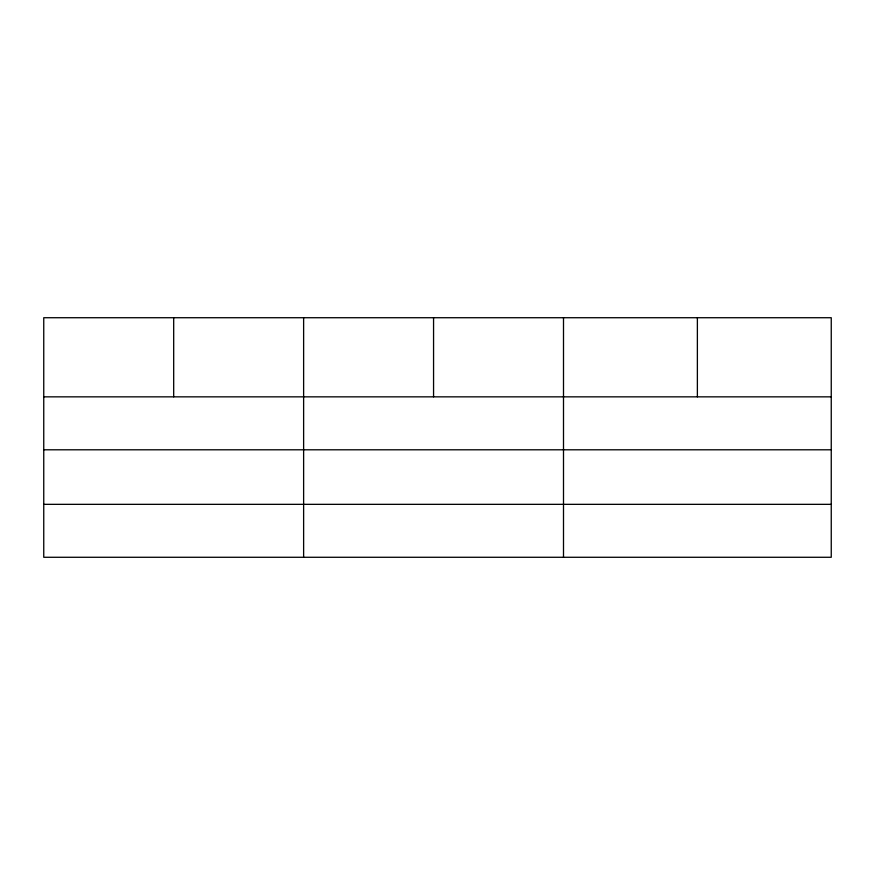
<?xml version="1.0" encoding="UTF-8"?>
<svg xmlns="http://www.w3.org/2000/svg" width="875" height="875" viewBox="0 0 875 875"><rect width="100%" height="100%" fill="white"/><g stroke="black" fill="none" stroke-linecap="round" stroke-linejoin="round"><path stroke-width="1.31" d="M831.25 449.794L831.25 317.723L43.75 317.723L43.75 557.277L831.25 557.277L831.25 449.794L43.75 449.794M43.75 396.845L831.25 396.845M43.75 504.339L831.25 504.339M697.375 317.723L697.375 396.845M563.5 317.723L563.5 557.277M433.562 317.723L433.562 396.845M303.625 317.723L303.625 557.277M173.688 317.723L173.688 396.845"/></g></svg>
